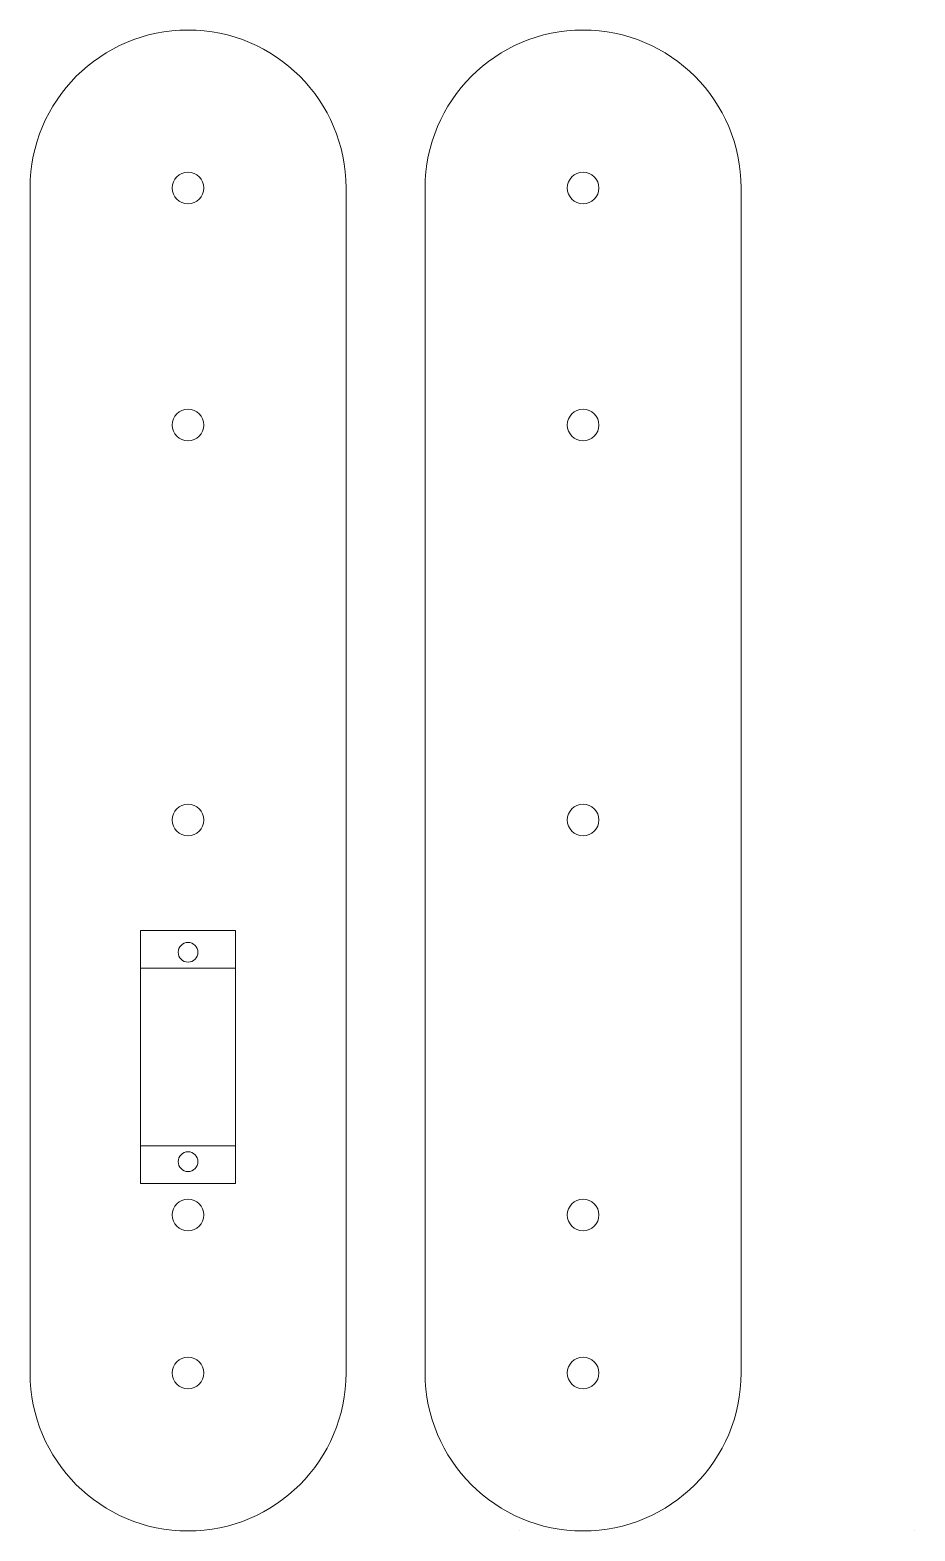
# Model space of a CAD drawing. Header units: millimetres. Extents: x -20 to 92, y -20 to 170.
import ezdxf

# ---------------------------------------------------------------- set-up
doc = ezdxf.new("R2010")
doc.units = ezdxf.units.MM
for name, color, linetype, lineweight in [('AssemblyMountings', 1, 'CONTINUOUS', 0), ('MicroServo_Cutout', 1, 'CONTINUOUS', 0), ('MicroServo_MountingHoles', 1, 'CONTINUOUS', 0), ('MicroServo_Outer', 2, 'CONTINUOUS', 0), ('PanelOuter', 1, 'CONTINUOUS', 0)]:
    doc.layers.add(name, color=color, linetype=linetype, lineweight=lineweight)

# ---------------------------------------------------------------- blocks, each defined once
blk = doc.blocks.new('Micro_Servo-1')
at = {"layer": 'MicroServo_Cutout'}
for p, q in [((-6, -11.25), (-6, 11.25)), ((-6, 11.25), (6, 11.25)), ((6, -11.25), (6, 11.25)), ((6, -11.25), (-6, -11.25))]:
    blk.add_line(p, q, dxfattribs=at)
at = {"layer": 'MicroServo_MountingHoles'}
for centre in [(0, 13.25), (0, -13.25)]:
    blk.add_circle(centre, 1.25, dxfattribs=at)
at = {"layer": 'MicroServo_Outer'}
for p, q in [((-6, -16), (-6, 16)), ((-6, 16), (6, 16)), ((6, -16), (6, 16)), ((6, -16), (-6, -16))]:
    blk.add_line(p, q, dxfattribs=at)

msp = doc.modelspace()

# ---------------------------------------------------------------- linework, layer by layer
at = {"layer": 'AssemblyMountings'}
for centre in [(0, 120), (50, 120), (0, 70), (50, 70), (0, 20), (50, 20)]:
    msp.add_circle(centre, 2, dxfattribs=at)
at = {"layer": 'PanelOuter'}
for p, q in [((0, 170), (0, 170)), ((50, 170), (50, 170)), ((-20, 0), (-20, 150)), ((20, 150), (20, 0)), ((30, 0), (30, 150)), ((70, 150), (70, 0)), ((0, -20), (0, -20)), ((42, -20), (42, -20)), ((50, -20), (50, -20)), ((92, -20), (92, -20))]:
    msp.add_line(p, q, dxfattribs=at)
for centre in [(0, 150), (50, 150), (0, 0), (50, 0)]:
    msp.add_circle(centre, 2, dxfattribs=at)
for centre, start, end in [((0, 150), 90, 180), ((0, 150), 0, 90), ((50, 150), 90, 180), ((50, 150), 0, 90), ((0, 0), 180, 270), ((0, 0), 270, 0), ((50, 0), 180, 270), ((50, 0), 270, 0)]:
    msp.add_arc(centre, 20, start, end, dxfattribs=at)

# ---------------------------------------------------------------- block references
msp.add_blockref('Micro_Servo-1', (0, 40), dxfattribs=at)

doc.saveas('drawing.dxf')
